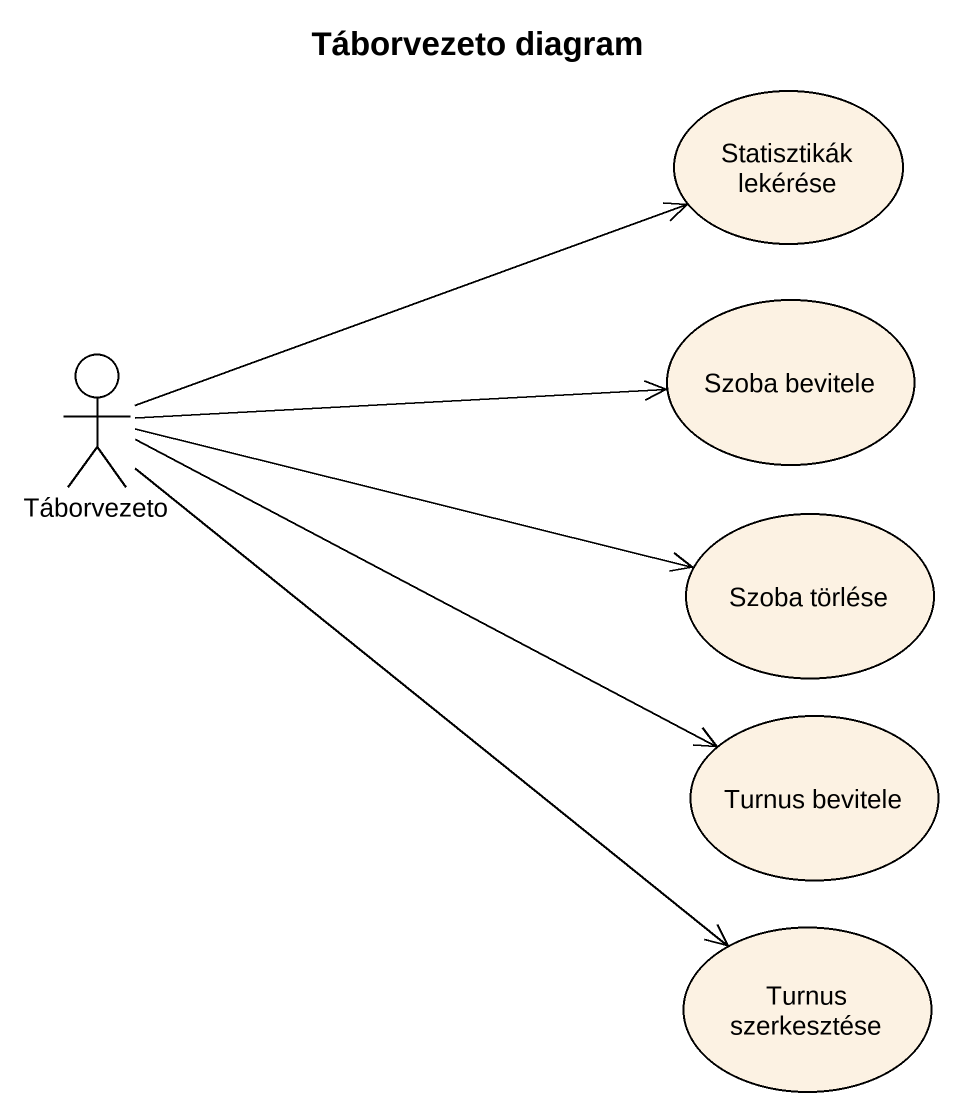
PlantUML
@startuml
title Táborvezeto diagram
usecase "Statisztikák lekérése" as Statisztikák_lekérése
usecase "Szoba bevitele" as Szoba_bevitele
actor Táborvezeto
usecase "Szoba törlése" as Szoba_törlése
usecase "Turnus bevitele" as Turnus_bevitele
usecase "Turnus szerkesztése" as Turnus_szerkesztése
Táborvezeto -right-> Statisztikák_lekérése
Táborvezeto -right-> Szoba_bevitele
Táborvezeto -right-> Szoba_törlése
Táborvezeto -right-> Turnus_bevitele
Táborvezeto --> Turnus_szerkesztése
@enduml
